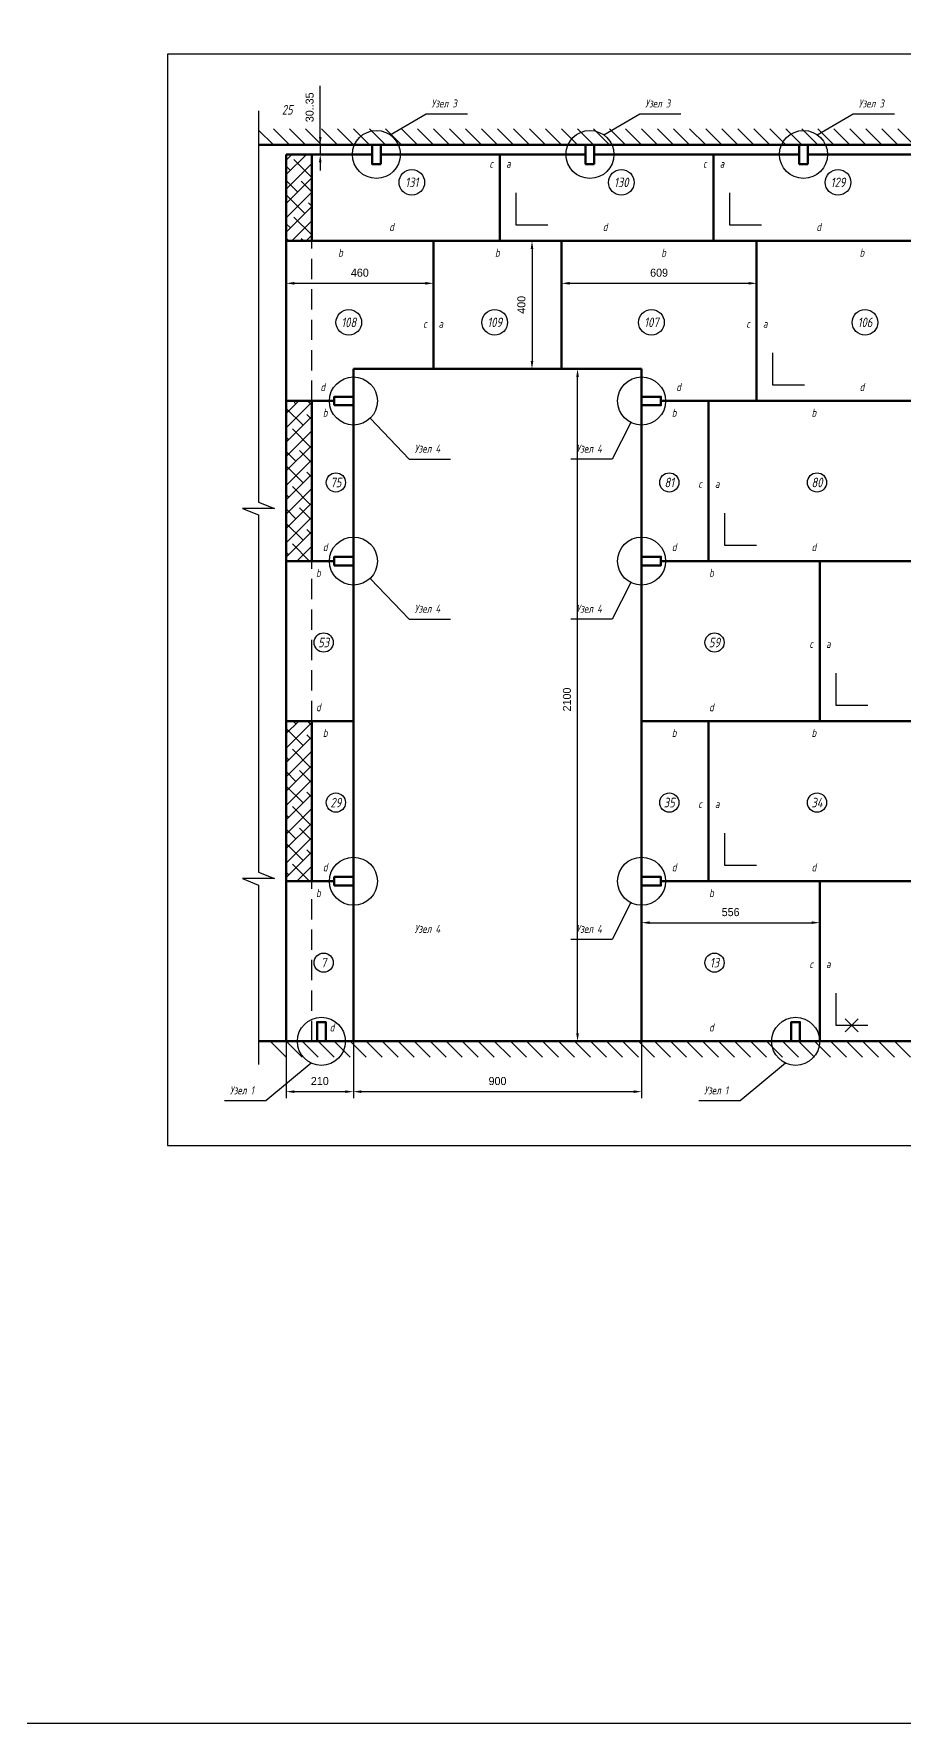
# Model space of a CAD drawing. Header units: millimetres. Extents: x 2143 to 79549, y -71394 to 24143.
# Drawn here: x 62150 to 64869, y -71394 to -66117 of the extents above; entities that cross this region are included whole.
import ezdxf
from ezdxf.enums import TextEntityAlignment as Align

# ---------------------------------------------------------------- set-up
doc = ezdxf.new("R2010")
doc.units = ezdxf.units.MM
doc.header["$PDMODE"] = 34
doc.header["$PDSIZE"] = 50
doc.linetypes.add('DASHED', pattern=[19.05, 12.7, -6.35])
doc.layers.add('01 Перегородки', color=7, linetype='Continuous')
doc.layers.add('100 noprint', color=1, linetype='Continuous', plot=False)
doc.styles.get("Standard").update_dxf_attribs({"font": 'Ubuntu-R.ttf'})
doc.styles.add('ГОСТ-ISOCPEUR', font='isocpeui.ttf', dxfattribs={"width": 0.8})
doc.dimstyles.new('ISO-25', dxfattribs={"dimtxt": 2.5, "dimasz": 2.5, "dimexe": 1.25, "dimexo": 0.625, "dimtad": 1, "dimtxsty": 'Standard', "dimcen": 2.5, "dimadec": 0, "dimazin": 0, "dimtfac": 1, "dimtmove": 0, "dimatfit": 3, "dimfxl": 1, "dimarcsym": 0})

# ---------------------------------------------------------------- blocks, each defined once
blk = doc.blocks.new('плита')
at = {"lineweight": 70}
blk.add_lwpolyline([(0, 500), (667, 500), (667, 0), (0, 0)], close=True, dxfattribs=at)
blk.add_lwpolyline([(50, 150), (50, 50), (150, 50)])
at = {"style": 'ГОСТ-ISOCPEUR', "width": 0.8}
for s, p in [('b', (329.1, 463.3)), ('a', (27.1, 241.2)), ('c', (640.6, 241.2)), ('d', (329.1, 43.5))]:
    blk.add_text(s, height=25, dxfattribs=at).set_placement(p, align=Align.MIDDLE)
blk = doc.blocks.new('подрезка')
for p, q in [((-20, 20), (20, -20)), ((20, 20), (-20, -20))]:
    blk.add_line(p, q)
blk = doc.blocks.new('*D425')
at = {"layer": '01 Перегородки', "color": 0, "lineweight": -2}
for p, q in [((63148.5, -69263.8), (63148.5, -69441)), ((64048.5, -69263.8), (64048.5, -69441)), ((63173.5, -69421), (64023.5, -69421))]:
    blk.add_line(p, q, dxfattribs=at)
at = {"layer": '01 Перегородки', "color": 0}
for points in [[(63173.5, -69416.9), (63173.5, -69425.2), (63148.5, -69421)], [(64023.5, -69425.2), (64023.5, -69416.9), (64048.5, -69421)]]:
    blk.add_solid(points, dxfattribs=at)
at = {"layer": 'Defpoints', "color": 0}
for p in [(63148.5, -69263.8), (64048.5, -69263.8), (64048.5, -69421)]:
    blk.add_point(p, dxfattribs=at)
at = {"layer": '01 Перегородки', "color": 0, "insert": (63598.5, -69388), "char_height": 25, "attachment_point": 5}
blk.add_mtext('900', dxfattribs=at)
blk = doc.blocks.new('*D426')
at = {"layer": '01 Перегородки', "color": 0, "lineweight": -2}
for p, q in [((62938.5, -69263.8), (62938.5, -69441)), ((63148.5, -69264.4), (63148.5, -69441)), ((62963.5, -69421), (63123.5, -69421))]:
    blk.add_line(p, q, dxfattribs=at)
at = {"layer": '01 Перегородки', "color": 0}
for points in [[(62963.5, -69416.9), (62963.5, -69425.2), (62938.5, -69421)], [(63123.5, -69425.2), (63123.5, -69416.9), (63148.5, -69421)]]:
    blk.add_solid(points, dxfattribs=at)
at = {"layer": 'Defpoints', "color": 0}
for p in [(62938.5, -69263.8), (63148.5, -69264.4), (63148.5, -69421)]:
    blk.add_point(p, dxfattribs=at)
at = {"layer": '01 Перегородки', "color": 0, "insert": (63043.5, -69388), "char_height": 25, "attachment_point": 5}
blk.add_mtext('210', dxfattribs=at)
blk = doc.blocks.new('*D427')
at = {"layer": '01 Перегородки', "color": 0, "lineweight": -2}
for p, q in [((64048.5, -67163.8), (63828.4, -67163.8)), ((63848.4, -69238.8), (63848.4, -67188.8)), ((64048.5, -69263.8), (63828.4, -69263.8))]:
    blk.add_line(p, q, dxfattribs=at)
at = {"layer": '01 Перегородки', "color": 0}
for points in [[(63852.6, -67188.8), (63844.3, -67188.8), (63848.4, -67163.8)], [(63844.3, -69238.8), (63852.6, -69238.8), (63848.4, -69263.8)]]:
    blk.add_solid(points, dxfattribs=at)
at = {"layer": 'Defpoints', "color": 0}
for p in [(63848.4, -67163.8), (64048.5, -67163.8), (64048.5, -69263.8)]:
    blk.add_point(p, dxfattribs=at)
at = {"layer": '01 Перегородки', "color": 0, "insert": (63815.4, -68196.2), "char_height": 25, "attachment_point": 5, "rotation": 90}
blk.add_mtext('2100', dxfattribs=at)
blk = doc.blocks.new('*D436')
at = {"layer": '01 Перегородки', "color": 0, "lineweight": -2}
for p, q in [((64048.5, -68763.8), (64048.5, -68913.2)), ((64604.5, -68763.8), (64604.5, -68913.2)), ((64073.5, -68893.2), (64579.5, -68893.2))]:
    blk.add_line(p, q, dxfattribs=at)
at = {"layer": '01 Перегородки', "color": 0}
for points in [[(64073.5, -68889.1), (64073.5, -68897.4), (64048.5, -68893.2)], [(64579.5, -68897.4), (64579.5, -68889.1), (64604.5, -68893.2)]]:
    blk.add_solid(points, dxfattribs=at)
at = {"layer": 'Defpoints', "color": 0}
for p in [(64048.5, -68763.8), (64604.5, -68763.8), (64604.5, -68893.2)]:
    blk.add_point(p, dxfattribs=at)
at = {"layer": '01 Перегородки', "color": 0, "insert": (64326.5, -68860.4), "char_height": 25, "attachment_point": 5}
blk.add_mtext('556', dxfattribs=at)
blk = doc.blocks.new('*D450')
at = {"layer": '01 Перегородки', "color": 0, "lineweight": -2}
for p, q in [((63798.5, -67163.8), (63798.5, -66876.3)), ((63823.5, -66896.3), (64382.5, -66896.3)), ((64407.5, -67163.8), (64407.5, -66876.3))]:
    blk.add_line(p, q, dxfattribs=at)
at = {"layer": '01 Перегородки', "color": 0}
for points in [[(63823.5, -66892.1), (63823.5, -66900.4), (63798.5, -66896.3)], [(64382.5, -66900.4), (64382.5, -66892.1), (64407.5, -66896.3)]]:
    blk.add_solid(points, dxfattribs=at)
at = {"layer": 'Defpoints', "color": 0}
for p in [(64407.5, -66896.3), (63798.5, -67163.8), (64407.5, -67163.8)]:
    blk.add_point(p, dxfattribs=at)
at = {"layer": '01 Перегородки', "color": 0, "insert": (64103, -66863.2), "char_height": 25, "attachment_point": 5}
blk.add_mtext('609', dxfattribs=at)
blk = doc.blocks.new('*D451')
at = {"layer": '01 Перегородки', "color": 0, "lineweight": -2}
for p, q in [((62938.5, -67263.8), (62938.5, -66876.3)), ((62963.5, -66896.3), (63373.5, -66896.3)), ((63398.5, -67163.8), (63398.5, -66876.3))]:
    blk.add_line(p, q, dxfattribs=at)
at = {"layer": '01 Перегородки', "color": 0}
for points in [[(62963.5, -66892.1), (62963.5, -66900.4), (62938.5, -66896.3)], [(63373.5, -66900.4), (63373.5, -66892.1), (63398.5, -66896.3)]]:
    blk.add_solid(points, dxfattribs=at)
at = {"layer": 'Defpoints', "color": 0}
for p in [(63398.5, -66896.3), (63398.5, -67163.8), (62938.5, -67263.8)]:
    blk.add_point(p, dxfattribs=at)
at = {"layer": '01 Перегородки', "color": 0, "insert": (63168.5, -66863.2), "char_height": 25, "attachment_point": 5}
blk.add_mtext('460', dxfattribs=at)
blk = doc.blocks.new('*D452')
at = {"layer": '01 Перегородки', "color": 0, "lineweight": -2}
for p, q in [((63798.5, -66763.8), (63686.2, -66763.8)), ((63706.2, -66788.8), (63706.2, -67138.8)), ((63798.5, -67163.8), (63686.2, -67163.8))]:
    blk.add_line(p, q, dxfattribs=at)
at = {"layer": '01 Перегородки', "color": 0}
for points in [[(63710.3, -66788.8), (63702, -66788.8), (63706.2, -66763.8)], [(63702, -67138.8), (63710.3, -67138.8), (63706.2, -67163.8)]]:
    blk.add_solid(points, dxfattribs=at)
at = {"layer": 'Defpoints', "color": 0}
for p in [(63798.5, -66763.8), (63706.2, -67163.8), (63798.5, -67163.8)]:
    blk.add_point(p, dxfattribs=at)
at = {"layer": '01 Перегородки', "color": 0, "insert": (63673.1, -66963.5), "char_height": 25, "attachment_point": 5, "rotation": 90}
blk.add_mtext('400', dxfattribs=at)
blk = doc.blocks.new('*D460')
at = {"layer": '01 Перегородки', "color": 0, "lineweight": -2}
for p, q in [((63044.9, -66463.8), (63044.9, -66279.3)), ((63044.9, -66438.8), (63044.9, -66413.8)), ((62852.1, -66463.8), (63064.9, -66463.8)), ((63044.9, -66463.8), (63044.9, -66493.8)), ((62938.5, -66493.8), (63064.9, -66493.8)), ((63044.9, -66518.8), (63044.9, -66543.8))]:
    blk.add_line(p, q, dxfattribs=at)
at = {"layer": '01 Перегородки', "color": 0}
for points in [[(63040.7, -66438.8), (63049.1, -66438.8), (63044.9, -66463.8)], [(63049.1, -66518.8), (63040.7, -66518.8), (63044.9, -66493.8)]]:
    blk.add_solid(points, dxfattribs=at)
at = {"layer": 'Defpoints', "color": 0}
for p in [(62852.1, -66463.8), (62938.5, -66493.8), (63044.9, -66493.8)]:
    blk.add_point(p, dxfattribs=at)
at = {"layer": '01 Перегородки', "color": 0, "insert": (63011.8, -66346.5), "char_height": 25, "attachment_point": 5, "rotation": 90}
blk.add_mtext('30..35', dxfattribs=at)

msp = doc.modelspace()

# ---------------------------------------------------------------- hatches: boundary and pattern name
at = {"layer": '01 Перегородки'}
h = msp.add_hatch(dxfattribs=at)
h.set_pattern_fill('ANSI38', color=256, scale=10, style=0)
h.paths.add_polyline_path([(63018.512, -66763.801), (63018.512, -66493.801), (62938.512, -66493.801), (62938.512, -66763.801)])
h = msp.add_hatch(dxfattribs=at)
h.set_pattern_fill('ANSI38', color=256, scale=10, style=0)
h.set_pattern_definition([(45, (1297.025, 1000), (-22.45064, 22.45064), []), (135, (1297.025, 1000), (-67.351921, 22.45064), [79.375, -47.625])])
h.paths.add_polyline_path([(63018.512, -67763.801), (63018.512, -67263.801), (62938.512, -67263.801), (62938.512, -67763.801)])
h = msp.add_hatch(dxfattribs=at)
h.set_pattern_fill('ANSI38', color=256, scale=10, style=0)
h.set_pattern_definition([(45, (1297.025, 0), (-22.45064, 22.45064), []), (135, (1297.025, 0), (-67.351921, 22.45064), [79.375, -47.625])])
h.paths.add_polyline_path([(63018.512, -68763.801), (63018.512, -68263.801), (62938.512, -68263.801), (62938.512, -68763.801)])

# ---------------------------------------------------------------- linework, layer by layer
for p, q in [((62852.13, -66417.418), (62898.512, -66463.801)), ((62898.512, -66413.801), (62948.512, -66463.801)), ((62948.512, -66413.801), (62998.512, -66463.801)), ((62998.512, -66413.801), (63048.512, -66463.801)), ((63048.512, -66413.801), (63098.512, -66463.801)), ((63098.512, -66413.801), (63148.512, -66463.801)), ((63148.512, -66413.801), (63198.512, -66463.801)), ((63198.512, -66413.801), (63248.512, -66463.801)), ((63248.512, -66413.801), (63298.512, -66463.801)), ((63298.512, -66413.801), (63348.512, -66463.801)), ((63348.512, -66413.801), (63398.512, -66463.801)), ((63398.512, -66413.801), (63448.512, -66463.801)), ((63448.512, -66413.801), (63498.512, -66463.801)), ((63498.512, -66413.801), (63548.512, -66463.801)), ((63548.512, -66413.801), (63598.512, -66463.801)), ((63598.512, -66413.801), (63648.512, -66463.801)), ((63648.512, -66413.801), (63698.512, -66463.801)), ((63698.512, -66413.801), (63748.512, -66463.801)), ((63748.512, -66413.801), (63798.512, -66463.801)), ((63798.512, -66413.801), (63848.512, -66463.801)), ((63848.512, -66413.801), (63898.512, -66463.801)), ((63898.512, -66413.801), (63948.512, -66463.801)), ((63948.512, -66413.801), (63998.512, -66463.801)), ((63998.512, -66413.801), (64048.512, -66463.801)), ((64048.512, -66413.801), (64098.512, -66463.801)), ((64098.512, -66413.801), (64148.512, -66463.801)), ((64148.512, -66413.801), (64198.512, -66463.801)), ((64198.512, -66413.801), (64248.512, -66463.801)), ((64248.512, -66413.801), (64298.512, -66463.801)), ((64298.512, -66413.801), (64348.512, -66463.801)), ((64348.512, -66413.801), (64398.512, -66463.801)), ((64398.512, -66413.801), (64448.512, -66463.801)), ((64448.512, -66413.801), (64498.512, -66463.801)), ((64498.512, -66413.801), (64548.512, -66463.801)), ((64548.512, -66413.801), (64598.512, -66463.801)), ((64598.512, -66413.801), (64648.512, -66463.801)), ((64648.512, -66413.801), (64698.512, -66463.801)), ((64698.512, -66413.801), (64748.512, -66463.801)), ((64748.512, -66413.801), (64798.512, -66463.801)), ((64798.512, -66413.801), (64848.512, -66463.801)), ((64848.512, -66413.801), (64898.512, -66463.801)), ((62888.512, -69263.801), (62938.512, -69313.801)), ((62938.512, -69263.801), (62988.512, -69313.801)), ((62988.512, -69263.801), (63038.512, -69313.801)), ((63038.512, -69263.801), (63088.512, -69313.801)), ((63088.512, -69263.801), (63138.512, -69313.801)), ((63138.512, -69263.801), (63188.512, -69313.801)), ((63188.512, -69263.801), (63238.512, -69313.801)), ((63238.512, -69263.801), (63288.512, -69313.801)), ((63288.512, -69263.801), (63338.512, -69313.801)), ((63338.512, -69263.801), (63388.512, -69313.801)), ((63388.512, -69263.801), (63438.512, -69313.801)), ((63438.512, -69263.801), (63488.512, -69313.801)), ((63488.512, -69263.801), (63538.512, -69313.801)), ((63538.512, -69263.801), (63588.512, -69313.801)), ((63588.512, -69263.801), (63638.512, -69313.801)), ((63638.512, -69263.801), (63688.512, -69313.801)), ((63688.512, -69263.801), (63738.512, -69313.801)), ((63738.512, -69263.801), (63788.512, -69313.801)), ((63788.512, -69263.801), (63838.512, -69313.801)), ((63838.512, -69263.801), (63888.512, -69313.801)), ((63888.512, -69263.801), (63938.512, -69313.801)), ((63938.512, -69263.801), (63988.512, -69313.801)), ((63988.512, -69263.801), (64038.512, -69313.801)), ((64038.512, -69263.801), (64088.512, -69313.801)), ((64088.512, -69263.801), (64138.512, -69313.801)), ((64138.512, -69263.801), (64188.512, -69313.801)), ((64188.512, -69263.801), (64238.512, -69313.801)), ((64238.512, -69263.801), (64288.512, -69313.801)), ((64288.512, -69263.801), (64338.512, -69313.801)), ((64338.512, -69263.801), (64388.512, -69313.801)), ((64388.512, -69263.801), (64438.512, -69313.801)), ((64438.512, -69263.801), (64488.512, -69313.801)), ((64488.512, -69263.801), (64538.512, -69313.801)), ((64538.512, -69263.801), (64588.512, -69313.801)), ((64588.512, -69263.801), (64638.512, -69313.801)), ((64638.512, -69263.801), (64688.512, -69313.801)), ((64688.512, -69263.801), (64738.512, -69313.801)), ((64738.512, -69263.801), (64788.512, -69313.801)), ((64788.512, -69263.801), (64838.512, -69313.801)), ((64838.512, -69263.801), (64888.512, -69313.801))]:
    msp.add_line(p, q, dxfattribs=at)
at = {"layer": '01 Перегородки', "lineweight": 70}
for p, q in [((67098.512, -66463.801), (62852.13, -66463.801)), ((62938.512, -66493.801), (62938.512, -69263.801)), ((63206.593, -66493.801), (62938.512, -66493.801)), ((63018.512, -66763.801), (63018.512, -66493.801)), ((63873.593, -66493.801), (63233.593, -66493.801)), ((64540.593, -66493.801), (63900.593, -66493.801)), ((65207.593, -66493.801), (64567.593, -66493.801)), ((63398.512, -66763.801), (62938.512, -66763.801)), ((63398.512, -67163.801), (63398.512, -66763.801)), ((63398.512, -66763.801), (63798.512, -66763.801)), ((63798.512, -66763.801), (64407.512, -66763.801)), ((63798.512, -67163.801), (63798.512, -66763.801)), ((64407.512, -66763.801), (64407.512, -67263.801)), ((63148.512, -67163.801), (63148.512, -69263.801)), ((63148.512, -67163.801), (64048.512, -67163.801)), ((64048.512, -67163.801), (64048.512, -69263.801)), ((63018.512, -67263.801), (62938.512, -67263.801)), ((63018.512, -67263.801), (63018.512, -67763.801)), ((63018.512, -67263.801), (63088.512, -67263.801)), ((64407.512, -67263.801), (64108.512, -67263.801)), ((63018.512, -68263.801), (62938.512, -68263.801)), ((63018.512, -68263.801), (63018.512, -68763.801)), ((63018.512, -68263.801), (63148.512, -68263.801)), ((62938.512, -68763.801), (63088.512, -68763.801)), ((62852.13, -69263.801), (67098.512, -69263.801))]:
    msp.add_line(p, q, dxfattribs=at)
at = {"layer": '01 Перегородки', "linetype": 'DASHED', "ltscale": 5}
for p, q in [((63018.512, -67263.801), (63018.512, -66763.801)), ((63018.512, -68263.801), (63018.512, -67763.801)), ((63018.512, -69263.801), (63018.512, -68763.801))]:
    msp.add_line(p, q, dxfattribs=at)
at = {"layer": '01 Перегородки'}
for points in [[(62852.13, -66357.714), (62852.13, -67579.707), (62902.13, -67599.707), (62802.13, -67599.707), (62852.13, -67619.707), (62852.13, -68735.614), (62902.13, -68755.614), (62802.13, -68755.614), (62852.13, -68775.614), (62852.13, -69336.11)], [(63263.028, -66432.306), (63375.439, -66367.178), (63504.423, -66367.178)], [(63930.028, -66432.306), (64042.439, -66367.178), (64171.423, -66367.178)], [(64597.028, -66432.306), (64709.439, -66367.178), (64838.423, -66367.178)], [(63655.512, -66613.801), (63655.512, -66713.801), (63755.512, -66713.801)], [(64322.512, -66613.801), (64322.512, -66713.801), (64422.512, -66713.801)], [(63200.449, -67317.908), (63322.799, -67445.372), (63451.783, -67445.372)], [(64014.65, -67330.721), (63956.636, -67445.372), (63827.652, -67445.372)], [(63200.449, -67817.908), (63322.799, -67945.372), (63451.783, -67945.372)], [(64014.65, -67830.721), (63956.636, -67945.372), (63827.652, -67945.372)], [(64014.65, -68830.721), (63956.636, -68945.372), (63827.652, -68945.372)], [(63016.7, -69331.715), (62874.763, -69449.478), (62745.78, -69449.478)], [(64497.691, -69331.715), (64355.754, -69449.478), (64226.77, -69449.478)]]:
    msp.add_lwpolyline(points, dxfattribs=at)
at = {"layer": '01 Перегородки', "lineweight": 70, "flags": 128}
for points in [[(63233.593, -66523.801), (63206.593, -66523.801), (63206.593, -66463.801), (63233.593, -66463.801)], [(63900.593, -66523.801), (63873.593, -66523.801), (63873.593, -66463.801), (63900.593, -66463.801)], [(64567.593, -66523.801), (64540.593, -66523.801), (64540.593, -66463.801), (64567.593, -66463.801)], [(63088.512, -67277.301), (63088.512, -67250.301), (63148.512, -67250.301), (63148.512, -67277.301)], [(64048.512, -67277.301), (64048.512, -67250.301), (64108.512, -67250.301), (64108.512, -67277.301)], [(63088.512, -67777.301), (63088.512, -67750.301), (63148.512, -67750.301), (63148.512, -67777.301)], [(64048.512, -67777.301), (64048.512, -67750.301), (64108.512, -67750.301), (64108.512, -67777.301)], [(63088.512, -68777.301), (63088.512, -68750.301), (63148.512, -68750.301), (63148.512, -68777.301)], [(64048.512, -68777.301), (64048.512, -68750.301), (64108.512, -68750.301), (64108.512, -68777.301)], [(63062.022, -69263.801), (63035.022, -69263.801), (63035.022, -69203.801), (63062.022, -69203.801)], [(64543.012, -69263.801), (64516.012, -69263.801), (64516.012, -69203.801), (64543.012, -69203.801)]]:
    msp.add_lwpolyline(points, close=True, dxfattribs=at)
at = {"layer": '01 Перегородки', "lineweight": 70}
for points in [[(64272.512, -66493.801), (64272.512, -66763.801), (63605.512, -66763.801), (63605.512, -66493.801)], [(64939.512, -66493.801), (64939.512, -66763.801), (64272.512, -66763.801), (64272.512, -66493.801)], [(64108.512, -67263.801), (64257.512, -67263.801), (64257.512, -67763.801), (64108.512, -67763.801)], [(63088.512, -67763.801), (62938.512, -67763.801)], [(64108.512, -67763.801), (64604.512, -67763.801), (64604.512, -68263.801), (64048.512, -68263.801)], [(64048.512, -68263.801), (64257.512, -68263.801), (64257.512, -68763.801), (64108.512, -68763.801)], [(64108.512, -68763.801), (64604.512, -68763.801), (64604.512, -69263.801), (64048.512, -69263.801)]]:
    msp.add_lwpolyline(points, dxfattribs=at)
at = {"layer": '01 Перегородки'}
for centre, radius in [((63220.093, -66493.801), 75), ((63887.093, -66493.801), 75), ((64554.093, -66493.801), 75), ((63330.866, -66580.936), 40), ((63985.07, -66580.936), 40), ((64661.918, -66580.936), 40), ((63134.069, -67018.18), 40), ((63589.812, -67018.18), 40), ((64079.196, -67018.18), 40), ((64746.196, -67018.18), 40), ((63148.512, -67263.801), 75), ((64048.512, -67263.801), 75), ((63093.778, -67518.18), 30), ((64134.88, -67518.18), 30), ((64596.196, -67518.18), 30), ((63148.512, -67763.801), 75), ((64048.512, -67763.801), 75), ((63055.639, -68018.18), 30), ((64276.196, -68018.18), 30), ((63093.778, -68518.18), 30), ((64134.88, -68518.18), 30), ((64596.196, -68518.18), 30), ((63148.512, -68763.801), 75), ((64048.512, -68763.801), 75), ((63055.639, -69018.18), 30), ((64276.196, -69018.18), 30), ((63048.522, -69263.801), 75), ((64529.512, -69263.801), 75)]:
    msp.add_circle(centre, radius, dxfattribs=at)
at = {"layer": '100 noprint', "color": 1}
for points in [[(55169.996, -34321.266), (55169.996, -71393.604), (79548.693, -71393.604), (79548.693, -34321.266)], [(62567.746, -66180.041), (62567.746, -69588.909), (67509.127, -69588.909), (67509.127, -66180.041)]]:
    msp.add_lwpolyline(points, close=True, dxfattribs=at)

# ---------------------------------------------------------------- block references
at = {"layer": '01 Перегородки'}
for p in [(64407.512, -67263.801), (64257.512, -67763.801), (64604.512, -68263.801), (64257.512, -68763.801), (64604.512, -69263.801)]:
    msp.add_blockref('плита', p, dxfattribs=at)
at = {"layer": '01 Перегородки', "color": 1}
msp.add_blockref('подрезка', (64704.512, -69213.801), dxfattribs=at)

# ---------------------------------------------------------------- texts
at = {"layer": '01 Перегородки', "linetype": 'Continuous', "style": 'ГОСТ-ISOCPEUR', "width": 0.8}
for s, p in [('Узел 3', (63392.215, -66347.045)), ('Узел 3', (64059.215, -66347.045)), ('Узел 3', (64726.215, -66347.045)), ('Узел 4', (63339.574, -67425.239)), ('Узел 4', (63844.428, -67425.239)), ('Узел 4', (63339.574, -67925.239)), ('Узел 4', (63844.428, -67925.239)), ('Узел 4', (63339.574, -68925.239)), ('Узел 4', (63844.428, -68925.239)), ('Узел 1', (62762.555, -69429.346)), ('Узел 1', (64243.546, -69429.346))]:
    msp.add_text(s, height=25, dxfattribs=at).set_placement(p)
at = {"layer": '01 Перегородки', "style": 'ГОСТ-ISOCPEUR', "width": 0.8}
for s, height, p in [('25', 30, (62941.987, -66354.352)), ('c', 25, (63579.073, -66522.61)), ('a', 25, (63632.583, -66522.61)), ('c', 25, (64246.073, -66522.61)), ('a', 25, (64299.583, -66522.61)), ('131', 30, (63330.866, -66580.936)), ('130', 30, (63985.07, -66580.936)), ('129', 30, (64661.918, -66580.936)), ('d', 25, (63267.647, -66720.287)), ('d', 25, (63934.647, -66720.287)), ('d', 25, (64601.647, -66720.287)), ('b', 25, (63108.322, -66800.511)), ('b', 25, (63598.019, -66800.511)), ('b', 25, (64117.322, -66800.511)), ('108', 30, (63134.069, -67018.18)), ('109', 30, (63589.812, -67018.18)), ('107', 30, (64079.196, -67018.18)), ('106', 30, (64746.196, -67018.18)), ('c', 25, (63372.073, -67022.61)), ('a', 25, (63421.477, -67022.61)), ('c', 25, (64381.073, -67022.61)), ('d', 25, (63052.962, -67220.287)), ('d', 25, (64163.986, -67220.287)), ('b', 25, (63060.479, -67300.511)), ('b', 25, (64150.283, -67300.511)), ('75', 30, (63093.778, -67518.18)), ('81', 30, (64134.88, -67518.18)), ('c', 25, (64231.073, -67522.61)), ('80', 30, (64596.196, -67518.18)), ('d', 25, (63060.479, -67720.287)), ('d', 25, (64150.283, -67720.287)), ('b', 25, (63039.147, -67800.511)), ('b', 25, (64266.647, -67800.511)), ('b', 25, (64266.647, -67800.511)), ('53', 30, (63055.639, -68018.18)), ('59', 30, (64276.196, -68018.18)), ('c', 25, (64578.073, -68022.61)), ('d', 25, (63039.147, -68220.287)), ('d', 25, (64266.647, -68220.287)), ('b', 25, (63060.479, -68300.511)), ('b', 25, (64150.283, -68300.511)), ('29', 30, (63093.778, -68518.18)), ('35', 30, (64134.88, -68518.18)), ('c', 25, (64231.073, -68522.61)), ('34', 30, (64596.196, -68518.18)), ('d', 25, (63060.479, -68720.287)), ('d', 25, (64150.283, -68720.287)), ('b', 25, (63039.147, -68800.511)), ('b', 25, (64266.647, -68800.511)), ('7', 30, (63055.639, -69018.18)), ('13', 30, (64276.196, -69018.18)), ('c', 25, (64578.073, -69022.61)), ('d', 25, (63081.708, -69220.287)), ('d', 25, (64266.647, -69220.287))]:
    msp.add_text(s, height=height, dxfattribs=at).set_placement(p, align=Align.MIDDLE)

# ---------------------------------------------------------------- dimensions: what is measured, and where the dimension line sits
at = {"layer": '01 Перегородки'}
dim = msp.add_linear_dim(base=(63044.905, -66493.801), p1=(62852.13, -66463.801), p2=(62938.512, -66493.801), angle=90, text='30..35', dimstyle='ISO-25', override={"dimtxt": 25, "dimasz": 25, "dimexe": 20, "dimexo": 0, "dimgap": 20}, dxfattribs=at)
dim.commit()
dim.dimension.update_dxf_attribs({"geometry": '*D460', "text_midpoint": (63044.905, -66346.542), "dimtype": 160})
for base, p1, p2, picture, middle in [((63706.151, -67163.801), (63798.512, -66763.801), (63798.512, -67163.801), '*D452', (63706.151, -66963.488)), ((63848.419, -67163.801), (64048.512, -69263.801), (64048.512, -67163.801), '*D427', (63848.419, -68196.179))]:
    dim = msp.add_linear_dim(base=base, p1=p1, p2=p2, angle=90, dimstyle='ISO-25', override={"dimtxt": 25, "dimasz": 25, "dimexe": 20, "dimexo": 0, "dimgap": 20}, dxfattribs=at)
    dim.commit()
    dim.dimension.update_dxf_attribs({"geometry": picture, "text_midpoint": middle, "dimtype": 160})
for base, p1, p2, picture, middle in [((63398.512, -66896.255), (62938.512, -67263.801), (63398.512, -67163.801), '*D451', (63168.512, -66863.196)), ((63148.512, -69421.02), (62938.512, -69263.801), (63148.512, -69264.426), '*D426', (63043.512, -69387.96)), ((64048.512, -69421.02), (63148.512, -69263.801), (64048.512, -69263.801), '*D425', (63598.512, -69387.96))]:
    dim = msp.add_linear_dim(base=base, p1=p1, p2=p2, dimstyle='ISO-25', override={"dimtxt": 25, "dimasz": 25, "dimexe": 20, "dimexo": 0, "dimgap": 20}, dxfattribs=at)
    dim.commit()
    dim.dimension.update_dxf_attribs({"geometry": picture, "text_midpoint": middle})
for base, p1, p2, picture, middle in [((64407.512, -66896.255), (63798.512, -67163.801), (64407.512, -67163.801), '*D450', (64103.012, -66896.255)), ((64604.512, -68893.228), (64048.512, -68763.801), (64604.512, -68763.801), '*D436', (64326.512, -68893.228))]:
    dim = msp.add_linear_dim(base=base, p1=p1, p2=p2, dimstyle='ISO-25', override={"dimtxt": 25, "dimasz": 25, "dimexe": 20, "dimexo": 0, "dimgap": 20}, dxfattribs=at)
    dim.commit()
    dim.dimension.update_dxf_attribs({"geometry": picture, "text_midpoint": middle, "dimtype": 160})

doc.saveas('drawing.dxf')
